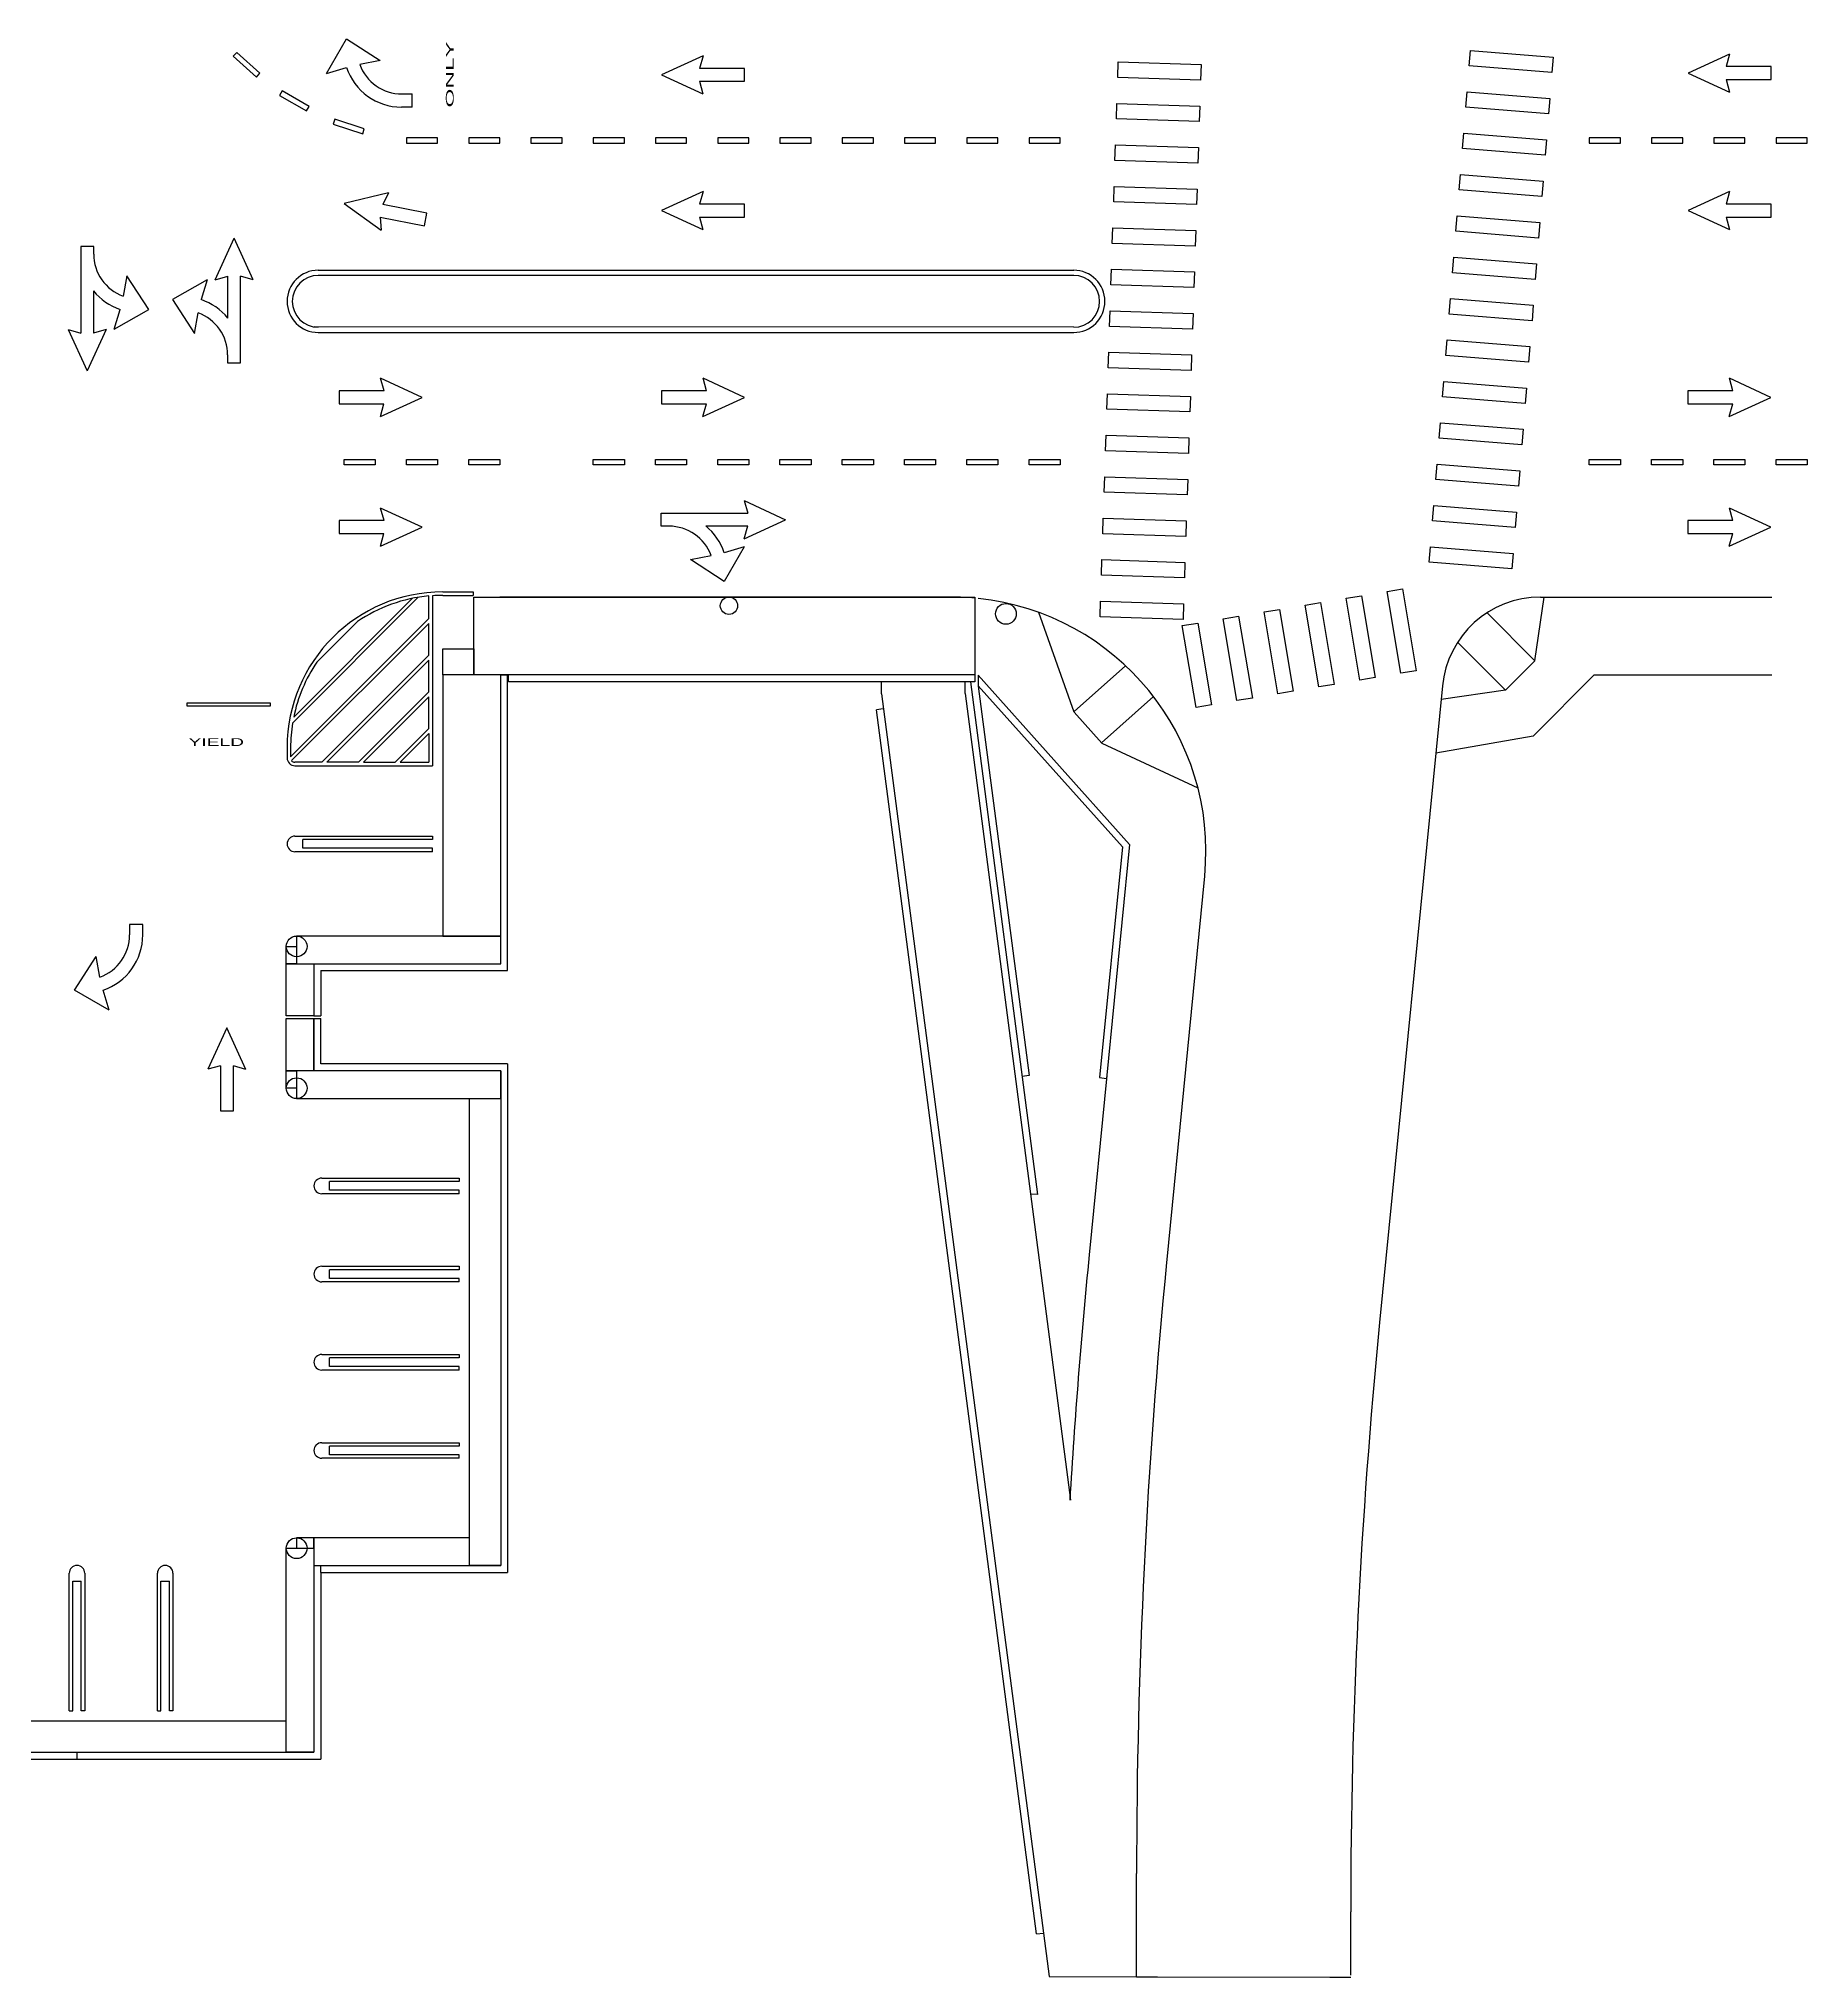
# Model space of a CAD drawing. Header units: inches. Extents: x -24 to 5079, y -276 to 4275.
# Drawn here: x 3034 to 5079, y -276 to 1966 of the extents above; entities that cross this region are included whole.
import ezdxf

# ---------------------------------------------------------------- set-up
doc = ezdxf.new("R2010")
doc.units = ezdxf.units.IN
doc.header["$LTSCALE"] = 10
doc.header["$MEASUREMENT"] = 0
for name, color, linetype in [('A-FLOR', 3, 'CONTINUOUS'), ('A-SITE', 3, 'CONTINUOUS'), ('A-WALL', 5, 'CONTINUOUS')]:
    doc.layers.add(name, color=color, linetype=linetype)
doc.styles.add('WDI-04', font='WDI-04.shx', dxfattribs={"width": 0.9})

msp = doc.modelspace()

# ---------------------------------------------------------------- linework, layer by layer
at = {"layer": 'A-FLOR'}
for p, q in [((3366.7, 1925.7, 0.5), (3389.7, 1965.7, 0.5)), ((3389.7, 1965.7, 0.5), (3428.7, 1940.5, 0.5)), ((4688.1, 1934.3, 0.5), (4689.6, 1952.3, 0.5)), ((4689.6, 1952.3, 0.5), (4785.2, 1944.6, 0.5)), ((3262.7, 1950, 0.5), (3258.6, 1945.5, 0.5)), ((3258.6, 1945.5, 0.5), (3285.4, 1921.4, 0.5)), ((3289.4, 1925.9, 0.5), (3262.7, 1950, 0.5)), ((3366.7, 1925.7, 0.5), (3389.7, 1932.6, 0.5)), ((3428.7, 1940.5, 0.5), (3404.9, 1935.9, 0.5)), ((3802, 1946, 0.5), (3754, 1924, 0.5)), ((3802, 1946, 0.5), (3798, 1931.5, 0.5)), ((3849.9, 1931.5, 0.5), (3798, 1931.5, 0.5)), ((3849.9, 1916.5, 0.5), (3849.9, 1931.5, 0.5)), ((4281.6, 1921, 0.5), (4282.1, 1939, 0.5)), ((4282.1, 1939, 0.5), (4378.1, 1935.8, 0.5)), ((4378.1, 1935.8, 0.5), (4377.5, 1917.9, 0.5)), ((4783.8, 1926.6, 0.5), (4688.1, 1934.3, 0.5)), ((4785.2, 1944.6, 0.5), (4783.8, 1926.6, 0.5)), ((4989.2, 1948, 0.5), (4941.2, 1926, 0.5)), ((4989.2, 1948, 0.5), (4985.2, 1933.5, 0.5)), ((5037.2, 1933.5, 0.5), (4985.2, 1933.5, 0.5)), ((5037.2, 1918.5, 0.5), (5037.2, 1933.5, 0.5)), ((3285.4, 1921.4, 0.5), (3289.4, 1925.9, 0.5)), ((3754, 1924, 0.5), (3801.9, 1902, 0.5)), ((3797.9, 1916.5, 0.5), (3801.9, 1902, 0.5)), ((3797.9, 1916.5, 0.5), (3849.9, 1916.5, 0.5)), ((4377.5, 1917.9, 0.5), (4281.6, 1921, 0.5)), ((4941.2, 1926, 0.5), (4989.1, 1904, 0.5)), ((4985.1, 1918.5, 0.5), (4989.1, 1904, 0.5)), ((4985.1, 1918.5, 0.5), (5037.2, 1918.5, 0.5)), ((3315.3, 1905.4, 0.5), (3312.3, 1900.2, 0.5)), ((3312.3, 1900.2, 0.5), (3343.4, 1882.2, 0.5)), ((3346.4, 1887.4, 0.5), (3315.3, 1905.4, 0.5)), ((3343.4, 1882.2, 0.5), (3346.4, 1887.4, 0.5)), ((3465.7, 1886.7, 0.5), (3453.3, 1886.7, 0.5)), ((3453.7, 1901.9, 0.5), (3465.7, 1901.9, 0.5)), ((3465.7, 1886.7, 0.5), (3465.7, 1901.9, 0.5)), ((4280, 1873, 0.5), (4280.6, 1891, 0.5)), ((4280.6, 1891, 0.5), (4376.5, 1887.9, 0.5)), ((4376.5, 1887.9, 0.5), (4375.9, 1869.9, 0.5)), ((4684.3, 1886.5, 0.5), (4685.7, 1904.4, 0.5)), ((4779.9, 1878.8, 0.5), (4684.3, 1886.5, 0.5)), ((4685.7, 1904.4, 0.5), (4781.4, 1896.7, 0.5)), ((4781.4, 1896.7, 0.5), (4779.9, 1878.8, 0.5)), ((3376, 1872.8, 0.5), (3374.1, 1867, 0.5)), ((3374.1, 1867, 0.5), (3408.4, 1855.9, 0.5)), ((3410.2, 1861.6, 0.5), (3376, 1872.8, 0.5)), ((3408.4, 1855.9, 0.5), (3410.2, 1861.6, 0.5)), ((4375.9, 1869.9, 0.5), (4280, 1873, 0.5)), ((3495, 1851, 0.5), (3459, 1851, 0.5)), ((3459, 1851, 0.5), (3459, 1845, 0.5)), ((3459, 1845, 0.5), (3495, 1845, 0.5)), ((3495, 1845, 0.5), (3495, 1851, 0.5)), ((3567, 1851, 0.5), (3531, 1851, 0.5)), ((3531, 1851, 0.5), (3531, 1845, 0.5)), ((3531, 1845, 0.5), (3567, 1845, 0.5)), ((3567, 1845, 0.5), (3567, 1851, 0.5)), ((3639, 1851, 0.5), (3603, 1851, 0.5)), ((3603, 1851, 0.5), (3603, 1845, 0.5)), ((3603, 1845, 0.5), (3639, 1845, 0.5)), ((3639, 1845, 0.5), (3639, 1851, 0.5)), ((3711, 1851, 0.5), (3675, 1851, 0.5)), ((3675, 1851, 0.5), (3675, 1845, 0.5)), ((3675, 1845, 0.5), (3711, 1845, 0.5)), ((3711, 1845, 0.5), (3711, 1851, 0.5)), ((3783, 1851, 0.5), (3747, 1851, 0.5)), ((3747, 1851, 0.5), (3747, 1845, 0.5)), ((3747, 1845, 0.5), (3783, 1845, 0.5)), ((3783, 1845, 0.5), (3783, 1851, 0.5)), ((3855, 1851, 0.5), (3819, 1851, 0.5)), ((3819, 1851, 0.5), (3819, 1845, 0.5)), ((3819, 1845, 0.5), (3855, 1845, 0.5)), ((3855, 1845, 0.5), (3855, 1851, 0.5)), ((3927, 1851, 0.5), (3891, 1851, 0.5)), ((3891, 1851, 0.5), (3891, 1845, 0.5)), ((3891, 1845, 0.5), (3927, 1845, 0.5)), ((3927, 1845, 0.5), (3927, 1851, 0.5)), ((3999, 1851, 0.5), (3963, 1851, 0.5)), ((3963, 1851, 0.5), (3963, 1845, 0.5)), ((3963, 1845, 0.5), (3999, 1845, 0.5)), ((3999, 1845, 0.5), (3999, 1851, 0.5)), ((4071, 1851, 0.5), (4035, 1851, 0.5)), ((4035, 1851, 0.5), (4035, 1845, 0.5)), ((4035, 1845, 0.5), (4071, 1845, 0.5)), ((4071, 1845, 0.5), (4071, 1851, 0.5)), ((4143, 1851, 0.5), (4107, 1851, 0.5)), ((4107, 1851, 0.5), (4107, 1845, 0.5)), ((4107, 1845, 0.5), (4143, 1845, 0.5)), ((4143, 1845, 0.5), (4143, 1851, 0.5)), ((4215, 1851, 0.5), (4179, 1851, 0.5)), ((4179, 1851, 0.5), (4179, 1845, 0.5)), ((4179, 1845, 0.5), (4215, 1845, 0.5)), ((4215, 1845, 0.5), (4215, 1851, 0.5)), ((4278.4, 1825, 0.5), (4279, 1843, 0.5)), ((4279, 1843, 0.5), (4375, 1839.9, 0.5)), ((4375, 1839.9, 0.5), (4374.4, 1821.9, 0.5)), ((4680.4, 1838.6, 0.5), (4681.8, 1856.6, 0.5)), ((4776.1, 1830.9, 0.5), (4680.4, 1838.6, 0.5)), ((4681.8, 1856.6, 0.5), (4777.5, 1848.9, 0.5)), ((4777.5, 1848.9, 0.5), (4776.1, 1830.9, 0.5)), ((4863, 1851, 0.5), (4827, 1851, 0.5)), ((4827, 1851, 0.5), (4827, 1845, 0.5)), ((4827, 1845, 0.5), (4863, 1845, 0.5)), ((4863, 1845, 0.5), (4863, 1851, 0.5)), ((4935, 1851, 0.5), (4899, 1851, 0.5)), ((4899, 1851, 0.5), (4899, 1845, 0.5)), ((4899, 1845, 0.5), (4935, 1845, 0.5)), ((4935, 1845, 0.5), (4935, 1851, 0.5)), ((5007, 1851, 0.5), (4971, 1851, 0.5)), ((4971, 1851, 0.5), (4971, 1845, 0.5)), ((4971, 1845, 0.5), (5007, 1845, 0.5)), ((5007, 1845, 0.5), (5007, 1851, 0.5)), ((5079, 1851, 0.5), (5043, 1851, 0.5)), ((5043, 1851, 0.5), (5043, 1845, 0.5)), ((5043, 1845, 0.5), (5079, 1845, 0.5)), ((5079, 1845, 0.5), (5079, 1851, 0.5)), ((4374.4, 1821.9, 0.5), (4278.4, 1825, 0.5)), ((4276.9, 1777.1, 0.5), (4277.5, 1795, 0.5)), ((4277.5, 1795, 0.5), (4373.4, 1791.9, 0.5)), ((4676.5, 1790.8, 0.5), (4678, 1808.7, 0.5)), ((4678, 1808.7, 0.5), (4773.7, 1801, 0.5)), ((4773.7, 1801, 0.5), (4772.2, 1783.1, 0.5)), ((3438.4, 1787.5, 0.5), (3387, 1775.2, 0.5)), ((3387, 1775.2, 0.5), (3429.8, 1744.4, 0.5)), ((3438.4, 1787.5, 0.5), (3431.7, 1774, 0.5)), ((3482.6, 1764, 0.5), (3431.7, 1774, 0.5)), ((3802, 1789, 0.5), (3754, 1767, 0.5)), ((3802, 1789, 0.5), (3798, 1774.5, 0.5)), ((3849.9, 1774.5, 0.5), (3798, 1774.5, 0.5)), ((3849.9, 1759.5, 0.5), (3849.9, 1774.5, 0.5)), ((4372.8, 1773.9, 0.5), (4276.9, 1777.1, 0.5)), ((4373.4, 1791.9, 0.5), (4372.8, 1773.9, 0.5)), ((4772.2, 1783.1, 0.5), (4676.5, 1790.8, 0.5)), ((4989.2, 1789, 0.5), (4941.2, 1767, 0.5)), ((4989.2, 1789, 0.5), (4985.2, 1774.5, 0.5)), ((5037.2, 1774.5, 0.5), (4985.2, 1774.5, 0.5)), ((5037.2, 1759.5, 0.5), (5037.2, 1774.5, 0.5)), ((3428.6, 1759.4, 0.5), (3429.8, 1744.4, 0.5)), ((3428.6, 1759.4, 0.5), (3479.7, 1749.3, 0.5)), ((3479.7, 1749.3, 0.5), (3482.6, 1764, 0.5)), ((3754, 1767, 0.5), (3801.9, 1745, 0.5)), ((3797.9, 1759.5, 0.5), (3801.9, 1745, 0.5)), ((3797.9, 1759.5, 0.5), (3849.9, 1759.5, 0.5)), ((4672.7, 1743, 0.5), (4674.1, 1760.9, 0.5)), ((4674.1, 1760.9, 0.5), (4769.8, 1753.2, 0.5)), ((4769.8, 1753.2, 0.5), (4768.4, 1735.2, 0.5)), ((4941.2, 1767, 0.5), (4989.1, 1745, 0.5)), ((4985.1, 1759.5, 0.5), (4989.1, 1745, 0.5)), ((4985.1, 1759.5, 0.5), (5037.2, 1759.5, 0.5)), ((3237.7, 1687, 0.5), (3259.7, 1735, 0.5)), ((3281.7, 1687, 0.5), (3259.7, 1735, 0.5)), ((4275.3, 1729.1, 0.5), (4275.9, 1747.1, 0.5)), ((4371.3, 1726, 0.5), (4275.3, 1729.1, 0.5)), ((4275.9, 1747.1, 0.5), (4371.8, 1743.9, 0.5)), ((4371.8, 1743.9, 0.5), (4371.3, 1726, 0.5)), ((4768.4, 1735.2, 0.5), (4672.7, 1743, 0.5)), ((3097.3, 1725.6, 0.5), (3082.3, 1725.6, 0.5)), ((3082.3, 1725.6, 0.5), (3082.3, 1625.4, 0.5)), ((3097.3, 1716.7, 0.5), (3097.3, 1725.6, 0.5)), ((4668.8, 1695.1, 0.5), (4670.3, 1713.1, 0.5)), ((4670.3, 1713.1, 0.5), (4766, 1705.3, 0.5)), ((4766, 1705.3, 0.5), (4764.5, 1687.4, 0.5)), ((3135.8, 1691.7, 0.5), (3131.2, 1667.9, 0.5)), ((3161, 1652.7, 0.5), (3135.8, 1691.7, 0.5)), ((3228.4, 1687, 0.5), (3188.4, 1664, 0.5)), ((3228.4, 1687, 0.5), (3221.5, 1664, 0.5)), ((3237.7, 1687, 0.5), (3252.4, 1691.3, 0.5)), ((3252.4, 1642.6, 0.5), (3252.4, 1691.3, 0.5)), ((3267.2, 1591, 0.5), (3267.2, 1691.2, 0.5)), ((3281.7, 1687, 0.5), (3267.2, 1691.2, 0.5)), ((3357, 1698, 0.5), (4230.7, 1698, 0.5)), ((4230.7, 1692, 0.5), (3357, 1692, 0.5)), ((4273.7, 1681.1, 0.5), (4274.3, 1699.1, 0.5)), ((4274.3, 1699.1, 0.5), (4370.3, 1696, 0.5)), ((4370.3, 1696, 0.5), (4369.7, 1678, 0.5)), ((4764.5, 1687.4, 0.5), (4668.8, 1695.1, 0.5)), ((3097, 1674.1, 0.5), (3097, 1625.4, 0.5)), ((3188.4, 1664, 0.5), (3213.7, 1625, 0.5)), ((4369.7, 1678, 0.5), (4273.7, 1681.1, 0.5)), ((4665, 1647.3, 0.5), (4666.4, 1665.2, 0.5)), ((4666.4, 1665.2, 0.5), (4762.1, 1657.5, 0.5)), ((3121, 1629.7, 0.5), (3127.9, 1652.7, 0.5)), ((3121, 1629.7, 0.5), (3161, 1652.7, 0.5)), ((3213.7, 1625, 0.5), (3218.2, 1648.8, 0.5)), ((4272.2, 1633.1, 0.5), (4272.8, 1651.1, 0.5)), ((4272.8, 1651.1, 0.5), (4368.7, 1648, 0.5)), ((4368.7, 1648, 0.5), (4368.1, 1630, 0.5)), ((4760.7, 1639.6, 0.5), (4665, 1647.3, 0.5)), ((4762.1, 1657.5, 0.5), (4760.7, 1639.6, 0.5)), ((3067.8, 1629.6, 0.5), (3089.8, 1581.6, 0.5)), ((3067.8, 1629.6, 0.5), (3082.3, 1625.4, 0.5)), ((3111.8, 1629.6, 0.5), (3089.8, 1581.6, 0.5)), ((3111.8, 1629.6, 0.5), (3097, 1625.4, 0.5)), ((4230.7, 1632, 0.5), (3352.3, 1632.4, 0.5)), ((3357, 1626, 0.5), (4230.7, 1626, 0.5)), ((4368.1, 1630, 0.5), (4272.2, 1633.1, 0.5)), ((4661.1, 1599.4, 0.5), (4662.6, 1617.4, 0.5)), ((4662.6, 1617.4, 0.5), (4758.2, 1609.7, 0.5)), ((3252.2, 1600, 0.5), (3252.2, 1591, 0.5)), ((4270.6, 1585.2, 0.5), (4271.2, 1603.1, 0.5)), ((4271.2, 1603.1, 0.5), (4367.1, 1600, 0.5)), ((4367.1, 1600, 0.5), (4366.6, 1582, 0.5)), ((4756.8, 1591.7, 0.5), (4661.1, 1599.4, 0.5)), ((4758.2, 1609.7, 0.5), (4756.8, 1591.7, 0.5)), ((3252.2, 1591, 0.5), (3267.2, 1591, 0.5)), ((3477, 1551, 0.5), (3429.1, 1573, 0.5)), ((3433.1, 1558.5, 0.5), (3429.1, 1573, 0.5)), ((3849.9, 1551, 0.5), (3802, 1573, 0.5)), ((3806.1, 1558.5, 0.5), (3802, 1573, 0.5)), ((4366.6, 1582, 0.5), (4270.6, 1585.2, 0.5)), ((4657.2, 1551.6, 0.5), (4658.7, 1569.5, 0.5)), ((4658.7, 1569.5, 0.5), (4754.4, 1561.8, 0.5)), ((5036.9, 1551, 0.5), (4989, 1573, 0.5)), ((4993, 1558.5, 0.5), (4989, 1573, 0.5)), ((3433.1, 1558.5, 0.5), (3381.1, 1558.5, 0.5)), ((3381.1, 1558.5, 0.5), (3381.1, 1543.5, 0.5)), ((3429, 1529, 0.5), (3477, 1551, 0.5)), ((3806.1, 1558.5, 0.5), (3754, 1558.5, 0.5)), ((3754, 1558.5, 0.5), (3754, 1543.5, 0.5)), ((3801.9, 1529, 0.5), (3849.9, 1551, 0.5)), ((4269, 1537.2, 0.5), (4269.6, 1555.2, 0.5)), ((4269.6, 1555.2, 0.5), (4365.6, 1552, 0.5)), ((4365.6, 1552, 0.5), (4365, 1534.1, 0.5)), ((4752.9, 1543.9, 0.5), (4657.2, 1551.6, 0.5)), ((4754.4, 1561.8, 0.5), (4752.9, 1543.9, 0.5)), ((4993, 1558.5, 0.5), (4940.9, 1558.5, 0.5)), ((4940.9, 1558.5, 0.5), (4940.9, 1543.5, 0.5)), ((4988.9, 1529, 0.5), (5036.9, 1551, 0.5)), ((3381.1, 1543.5, 0.5), (3433, 1543.5, 0.5)), ((3429, 1529, 0.5), (3433, 1543.5, 0.5)), ((3754, 1543.5, 0.5), (3805.9, 1543.5, 0.5)), ((3801.9, 1529, 0.5), (3805.9, 1543.5, 0.5)), ((4365, 1534.1, 0.5), (4269, 1537.2, 0.5)), ((4940.9, 1543.5, 0.5), (4992.9, 1543.5, 0.5)), ((4988.9, 1529, 0.5), (4992.9, 1543.5, 0.5)), ((4267.5, 1489.2, 0.5), (4268.1, 1507.2, 0.5)), ((4268.1, 1507.2, 0.5), (4364, 1504.1, 0.5)), ((4364, 1504.1, 0.5), (4363.4, 1486.1, 0.5)), ((4653.4, 1503.7, 0.5), (4654.8, 1521.7, 0.5)), ((4749.1, 1496, 0.5), (4653.4, 1503.7, 0.5)), ((4654.8, 1521.7, 0.5), (4750.5, 1514, 0.5)), ((4750.5, 1514, 0.5), (4749.1, 1496, 0.5)), ((4363.4, 1486.1, 0.5), (4267.5, 1489.2, 0.5)), ((3387, 1479, 0.5), (3423, 1479, 0.5)), ((3387, 1473, 0.5), (3387, 1479, 0.5)), ((3423, 1473, 0.5), (3387, 1473, 0.5)), ((3423, 1479, 0.5), (3423, 1473, 0.5)), ((3459, 1479, 0.5), (3495, 1479, 0.5)), ((3459, 1473, 0.5), (3459, 1479, 0.5)), ((3495, 1473, 0.5), (3459, 1473, 0.5)), ((3495, 1479, 0.5), (3495, 1473, 0.5)), ((3531, 1479, 0.5), (3567, 1479, 0.5)), ((3531, 1473, 0.5), (3531, 1479, 0.5)), ((3567, 1473, 0.5), (3531, 1473, 0.5)), ((3567, 1479, 0.5), (3567, 1473, 0.5)), ((3675, 1479, 0.5), (3711, 1479, 0.5)), ((3675, 1473, 0.5), (3675, 1479, 0.5)), ((3711, 1473, 0.5), (3675, 1473, 0.5)), ((3711, 1479, 0.5), (3711, 1473, 0.5)), ((3747, 1479, 0.5), (3783, 1479, 0.5)), ((3747, 1473, 0.5), (3747, 1479, 0.5)), ((3783, 1473, 0.5), (3747, 1473, 0.5)), ((3783, 1479, 0.5), (3783, 1473, 0.5)), ((3819, 1479, 0.5), (3855, 1479, 0.5)), ((3819, 1473, 0.5), (3819, 1479, 0.5)), ((3855, 1473, 0.5), (3819, 1473, 0.5)), ((3855, 1479, 0.5), (3855, 1473, 0.5)), ((3891, 1479, 0.5), (3927, 1479, 0.5)), ((3891, 1473, 0.5), (3891, 1479, 0.5)), ((3927, 1473, 0.5), (3891, 1473, 0.5)), ((3927, 1479, 0.5), (3927, 1473, 0.5)), ((3963, 1479, 0.5), (3999, 1479, 0.5)), ((3963, 1473, 0.5), (3963, 1479, 0.5)), ((3999, 1473, 0.5), (3963, 1473, 0.5)), ((3999, 1479, 0.5), (3999, 1473, 0.5)), ((4035, 1479, 0.5), (4071, 1479, 0.5)), ((4035, 1473, 0.5), (4035, 1479, 0.5)), ((4071, 1473, 0.5), (4035, 1473, 0.5)), ((4071, 1479, 0.5), (4071, 1473, 0.5)), ((4107, 1479, 0.5), (4143, 1479, 0.5)), ((4107, 1473, 0.5), (4107, 1479, 0.5)), ((4143, 1473, 0.5), (4107, 1473, 0.5)), ((4143, 1479, 0.5), (4143, 1473, 0.5)), ((4179, 1479, 0.5), (4215, 1479, 0.5)), ((4179, 1473, 0.5), (4179, 1479, 0.5)), ((4215, 1473, 0.5), (4179, 1473, 0.5)), ((4215, 1479, 0.5), (4215, 1473, 0.5)), ((4265.9, 1441.2, 0.5), (4266.5, 1459.2, 0.5)), ((4266.5, 1459.2, 0.5), (4362.5, 1456.1, 0.5)), ((4649.5, 1455.9, 0.5), (4651, 1473.8, 0.5)), ((4651, 1473.8, 0.5), (4746.7, 1466.1, 0.5)), ((4746.7, 1466.1, 0.5), (4745.2, 1448.2, 0.5)), ((4827, 1479, 0.5), (4863, 1479, 0.5)), ((4827, 1473, 0.5), (4827, 1479, 0.5)), ((4863, 1473, 0.5), (4827, 1473, 0.5)), ((4863, 1479, 0.5), (4863, 1473, 0.5)), ((4899, 1479, 0.5), (4935, 1479, 0.5)), ((4899, 1473, 0.5), (4899, 1479, 0.5)), ((4935, 1473, 0.5), (4899, 1473, 0.5)), ((4935, 1479, 0.5), (4935, 1473, 0.5)), ((4971, 1479, 0.5), (5007, 1479, 0.5)), ((4971, 1473, 0.5), (4971, 1479, 0.5)), ((5007, 1473, 0.5), (4971, 1473, 0.5)), ((5007, 1479, 0.5), (5007, 1473, 0.5)), ((5043, 1479, 0.5), (5079, 1479, 0.5)), ((5043, 1473, 0.5), (5043, 1479, 0.5)), ((5079, 1473, 0.5), (5043, 1473, 0.5)), ((5079, 1479, 0.5), (5079, 1473, 0.5)), ((4361.9, 1438.1, 0.5), (4265.9, 1441.2, 0.5)), ((4362.5, 1456.1, 0.5), (4361.9, 1438.1, 0.5)), ((4745.2, 1448.2, 0.5), (4649.5, 1455.9, 0.5)), ((3477, 1401, 0.5), (3429.1, 1423, 0.5)), ((3433.1, 1408.5, 0.5), (3429.1, 1423, 0.5)), ((3753.5, 1402, 0.5), (3753.5, 1417, 0.5)), ((3753.5, 1417, 0.5), (3853.7, 1417, 0.5)), ((3849.5, 1431.5, 0.5), (3897.5, 1409.5, 0.5)), ((3849.5, 1431.5, 0.5), (3853.7, 1417, 0.5)), ((4645.7, 1408, 0.5), (4647.1, 1426, 0.5)), ((4647.1, 1426, 0.5), (4742.8, 1418.3, 0.5)), ((4742.8, 1418.3, 0.5), (4741.4, 1400.3, 0.5)), ((5036.9, 1401, 0.5), (4989, 1423, 0.5)), ((4993, 1408.5, 0.5), (4989, 1423, 0.5)), ((3433.1, 1408.5, 0.5), (3381.1, 1408.5, 0.5)), ((3381.1, 1408.5, 0.5), (3381.1, 1393.5, 0.5)), ((3381.1, 1393.5, 0.5), (3433, 1393.5, 0.5)), ((3429, 1379, 0.5), (3477, 1401, 0.5)), ((3429, 1379, 0.5), (3433, 1393.5, 0.5)), ((3762.5, 1402, 0.5), (3753.5, 1402, 0.5)), ((3805.1, 1402.2, 0.5), (3853.8, 1402.2, 0.5)), ((3849.5, 1387.5, 0.5), (3897.5, 1409.5, 0.5)), ((3849.5, 1387.5, 0.5), (3853.8, 1402.2, 0.5)), ((4264.3, 1393.3, 0.5), (4264.9, 1411.3, 0.5)), ((4360.3, 1390.1, 0.5), (4264.3, 1393.3, 0.5)), ((4264.9, 1411.3, 0.5), (4360.9, 1408.1, 0.5)), ((4360.9, 1408.1, 0.5), (4360.3, 1390.1, 0.5)), ((4741.4, 1400.3, 0.5), (4645.7, 1408, 0.5)), ((4993, 1408.5, 0.5), (4940.9, 1408.5, 0.5)), ((4940.9, 1408.5, 0.5), (4940.9, 1393.5, 0.5)), ((4940.9, 1393.5, 0.5), (4992.9, 1393.5, 0.5)), ((4988.9, 1379, 0.5), (5036.9, 1401, 0.5)), ((4988.9, 1379, 0.5), (4992.9, 1393.5, 0.5)), ((3787.5, 1363.5, 0.5), (3811.3, 1368, 0.5)), ((3849.5, 1378.2, 0.5), (3826.5, 1371.3, 0.5)), ((3849.5, 1378.2, 0.5), (3826.5, 1338.2, 0.5)), ((4641.8, 1360.2, 0.5), (4643.3, 1378.1, 0.5)), ((4643.3, 1378.1, 0.5), (4739, 1370.4, 0.5)), ((4739, 1370.4, 0.5), (4737.5, 1352.5, 0.5)), ((3826.5, 1338.2, 0.5), (3787.5, 1363.5, 0.5)), ((4262.8, 1345.3, 0.5), (4263.4, 1363.3, 0.5)), ((4358.7, 1342.2, 0.5), (4262.8, 1345.3, 0.5)), ((4263.4, 1363.3, 0.5), (4359.3, 1360.1, 0.5)), ((4359.3, 1360.1, 0.5), (4358.7, 1342.2, 0.5)), ((4737.5, 1352.5, 0.5), (4641.8, 1360.2, 0.5)), ((3501, 1326, 0.5), (3536.2, 1326, 0.5)), ((3536.2, 1326, 0.5), (3536.2, 1322, 0.5)), ((4593.1, 1326.5, 0.5), (4610.8, 1329.5, 0.5)), ((4608.9, 1231.9, 0.5), (4593.1, 1326.5, 0.5)), ((4610.8, 1329.5, 0.5), (4626.6, 1234.8, 0.5)), ((3327.3, 1174.3, 0.5), (3472.7, 1319.7, 0.5)), ((3328.6, 1181.2, 0.5), (3465.8, 1318.4, 0.5)), ((3485, 1295.2, 0.5), (3485, 1321.3, 0.5)), ((3489, 1321.6, 0.5), (3489, 1125, 0.5)), ((3501, 1322, 0.5), (3536.2, 1322, 0.5)), ((3537, 1230, 0.5), (3537, 1320, 0.5)), ((3537, 1320, 0.5), (4116.3, 1320, 0.5)), ((4116.3, 1320, 0.5), (4116.3, 1230, 0.5)), ((4261.2, 1297.3, 0.5), (4261.8, 1315.3, 0.5)), ((4261.8, 1315.3, 0.5), (4357.8, 1312.2, 0.5)), ((4357.8, 1312.2, 0.5), (4357.2, 1294.2, 0.5)), ((4451, 1302.8, 0.5), (4468.8, 1305.8, 0.5)), ((4466.8, 1208.1, 0.5), (4451, 1302.8, 0.5)), ((4468.8, 1305.8, 0.5), (4484.6, 1211.1, 0.5)), ((4498.4, 1310.7, 0.5), (4516.1, 1313.7, 0.5)), ((4514.2, 1216, 0.5), (4498.4, 1310.7, 0.5)), ((4516.1, 1313.7, 0.5), (4531.9, 1219, 0.5)), ((4545.7, 1318.6, 0.5), (4563.5, 1321.6, 0.5)), ((4561.5, 1223.9, 0.5), (4545.7, 1318.6, 0.5)), ((4563.5, 1321.6, 0.5), (4579.3, 1226.9, 0.5)), ((3485, 1295.2, 0.5), (3325, 1135.2, 0.5)), ((3485, 1289.6, 0.5), (3326.2, 1130.8, 0.5)), ((3402.2, 1291.7, 0.5), (3355.3, 1244.8, 0.5)), ((3485, 1252.8, 0.5), (3485, 1289.6, 0.5)), ((4357.2, 1294.2, 0.5), (4261.2, 1297.3, 0.5)), ((4356.3, 1287, 0.5), (4374.1, 1290, 0.5)), ((4372.2, 1192.3, 0.5), (4356.3, 1287, 0.5)), ((4374.1, 1290, 0.5), (4389.9, 1195.3, 0.5)), ((4403.7, 1294.9, 0.5), (4421.4, 1297.9, 0.5)), ((4419.5, 1200.2, 0.5), (4403.7, 1294.9, 0.5)), ((4421.4, 1297.9, 0.5), (4437.3, 1203.2, 0.5)), ((3501, 1260, 0.5), (3537, 1260, 0.5)), ((3501, 1230, 0.5), (3501, 1260, 0.5)), ((3537, 1260, 0.5), (3537, 1230, 0.5)), ((3361.2, 1129, 0.5), (3485, 1252.8, 0.5)), ((3366.8, 1129, 0.5), (3485, 1247.2, 0.5)), ((3485, 1210.4, 0.5), (3485, 1247.2, 0.5)), ((4626.6, 1234.8, 0.5), (4608.9, 1231.9, 0.5)), ((3568, 1230, 0.5), (3501, 1230, 0.5)), ((3501, 1230, 0.5), (3501, 928, 0.5)), ((3537, 1230, 0.5), (3501, 1230, 0.5)), ((4116.3, 1230, 0.5), (3537, 1230, 0.5)), ((3568, 928, 0.5), (3568, 1230, 0.5)), ((4484.6, 1211.1, 0.5), (4466.8, 1208.1, 0.5)), ((4531.9, 1219, 0.5), (4514.2, 1216, 0.5)), ((4579.3, 1226.9, 0.5), (4561.5, 1223.9, 0.5)), ((3205.4, 1193.8, 0.5), (3205.4, 1197.8, 0.5)), ((3205.4, 1197.8, 0.5), (3301.4, 1197.8, 0.5)), ((3301.4, 1193.8, 0.5), (3205.4, 1193.8, 0.5)), ((3301.4, 1197.8, 0.5), (3301.4, 1193.8, 0.5)), ((3485, 1210.4, 0.5), (3403.6, 1129, 0.5)), ((3485, 1204.7, 0.5), (3409.3, 1129, 0.5)), ((3485, 1168, 0.5), (3485, 1204.7, 0.5)), ((4389.9, 1195.3, 0.5), (4372.2, 1192.3, 0.5)), ((4437.3, 1203.2, 0.5), (4419.5, 1200.2, 0.5)), ((3446, 1129, 0.5), (3485, 1168, 0.5)), ((3321, 1146, 0.5), (3321, 1134, 0.5)), ((3325, 1146, 0.5), (3325, 1135.2, 0.5)), ((3451.7, 1129, 0.5), (3485, 1162.3, 0.5)), ((3485, 1162.3, 0.5), (3485, 1129, 0.5)), ((3361.2, 1129, 0.5), (3330, 1129, 0.5)), ((3330, 1125, 0.5), (3489, 1125, 0.5)), ((3403.6, 1129, 0.5), (3366.8, 1129, 0.5)), ((3409.3, 1129, 0.5), (3446, 1129, 0.5)), ((3451.7, 1129, 0.5), (3485, 1129, 0.5)), ((3330, 1043.5, 0.5), (3489, 1043.5, 0.5)), ((3489, 1039.5, 0.5), (3339, 1039.5, 0.5)), ((3339, 1029.5, 0.5), (3339, 1039.5, 0.5)), ((3489, 1043.5, 0.5), (3489, 1039.5, 0.5)), ((3489, 1025.5, 0.5), (3330, 1025.5, 0.5)), ((3489, 1029.5, 0.5), (3339, 1029.5, 0.5)), ((3489, 1025.5, 0.5), (3489, 1029.5, 0.5)), ((3138.8, 941.4, 0.5), (3138.8, 929.4, 0.5)), ((3154, 941.4, 0.5), (3138.8, 941.4, 0.5)), ((3154, 929.2, 0.5), (3154, 941.4, 0.5)), ((3568, 928, 0.5), (3332, 928, 0.5)), ((3332, 928, 0.5), (3332, 896, 0.5)), ((3501, 928, 0.5), (3568, 928, 0.5)), ((3568, 896, 0.5), (3568, 928, 0.5)), ((3075, 865.4, 0.5), (3100.2, 904.4, 0.5)), ((3104.5, 880.5, 0.5), (3100.2, 904.4, 0.5)), ((3320, 916, 0.5), (3332, 916, 0.5)), ((3320, 896, 0.5), (3320, 916, 0.5)), ((3332, 916, 0.5), (3332, 896, 0.5)), ((3332, 896, 0.5), (3320, 896, 0.5)), ((3320, 896, 0.5), (3352, 896, 0.5)), ((3320, 835.5, 0.5), (3320, 896, 0.5)), ((3332, 896, 0.5), (3568, 896, 0.5)), ((3352, 896, 0.5), (3352, 835.5, 0.5)), ((3115, 842.4, 0.5), (3075, 865.4, 0.5)), ((3115, 842.4, 0.5), (3108.1, 865.4, 0.5)), ((3352, 835.5, 0.5), (3320, 835.5, 0.5)), ((3320, 832.5, 0.5), (3352, 832.5, 0.5)), ((3320, 772, 0.5), (3320, 832.5, 0.5)), ((3352, 832.5, 0.5), (3352, 772, 0.5)), ((3251.3, 821.8, 0.5), (3229.3, 773.9, 0.5)), ((3273.3, 773.8, 0.5), (3251.3, 821.8, 0.5)), ((3243.8, 777.9, 0.5), (3229.3, 773.9, 0.5)), ((3243.8, 777.9, 0.5), (3243.8, 725.8, 0.5)), ((3273.3, 773.8, 0.5), (3258.8, 777.8, 0.5)), ((3258.8, 725.8, 0.5), (3258.8, 777.8, 0.5)), ((3352, 772, 0.5), (3320, 772, 0.5)), ((3320, 752, 0.5), (3320, 772, 0.5)), ((3320, 772, 0.5), (3332, 772, 0.5)), ((3568, 772, 0.5), (3332, 772, 0.5)), ((3332, 772, 0.5), (3332, 740, 0.5)), ((3332, 772, 0.5), (3332, 752, 0.5)), ((3568, 740, 0.5), (3568, 772, 0.5)), ((3332, 752, 0.5), (3320, 752, 0.5)), ((3332, 740, 0.5), (3568, 740, 0.5)), ((3532, 740, 0.5), (3568, 740, 0.5)), ((3532, 200, 0.5), (3532, 740, 0.5)), ((3568, 740, 0.5), (3568, 200, 0.5)), ((3243.8, 725.8, 0.5), (3258.8, 725.8, 0.5)), ((3361, 648, 0.5), (3520, 648, 0.5)), ((3520, 630, 0.5), (3361, 630, 0.5)), ((3520, 644, 0.5), (3370, 644, 0.5)), ((3370, 634, 0.5), (3370, 644, 0.5)), ((3520, 634, 0.5), (3370, 634, 0.5)), ((3520, 648, 0.5), (3520, 644, 0.5)), ((3520, 630, 0.5), (3520, 634, 0.5)), ((3361, 546, 0.5), (3520, 546, 0.5)), ((3520, 542, 0.5), (3370, 542, 0.5)), ((3370, 532, 0.5), (3370, 542, 0.5)), ((3520, 546, 0.5), (3520, 542, 0.5)), ((3520, 528, 0.5), (3361, 528, 0.5)), ((3520, 532, 0.5), (3370, 532, 0.5)), ((3520, 528, 0.5), (3520, 532, 0.5)), ((3361, 444, 0.5), (3520, 444, 0.5)), ((3520, 426, 0.5), (3361, 426, 0.5)), ((3520, 440, 0.5), (3370, 440, 0.5)), ((3370, 430, 0.5), (3370, 440, 0.5)), ((3520, 430, 0.5), (3370, 430, 0.5)), ((3520, 444, 0.5), (3520, 440, 0.5)), ((3520, 426, 0.5), (3520, 430, 0.5)), ((3361, 342, 0.5), (3520, 342, 0.5)), ((3520, 338, 0.5), (3370, 338, 0.5)), ((3370, 328, 0.5), (3370, 338, 0.5)), ((3520, 342, 0.5), (3520, 338, 0.5)), ((3520, 324, 0.5), (3361, 324, 0.5)), ((3520, 328, 0.5), (3370, 328, 0.5)), ((3520, 324, 0.5), (3520, 328, 0.5)), ((3352, 232, 0.5), (3332, 232, 0.5)), ((3332, 232, 0.5), (3332, 220, 0.5)), ((3532, 232, 0.5), (3352, 232, 0.5)), ((3352, 232, 0.5), (3352, 200, 0.5)), ((3352, 220, 0.5), (3352, 232, 0.5)), ((3532, 200, 0.5), (3532, 232, 0.5)), ((3320, 220, 0.5), (3352, 220, 0.5)), ((3320, -16, 0.5), (3320, 220, 0.5)), ((3332, 220, 0.5), (3352, 220, 0.5)), ((3352, 220, 0.5), (3352, -16, 0.5)), ((3069, 32, 0.5), (3069, 191, 0.5)), ((3073, 32, 0.5), (3073, 182, 0.5)), ((3073, 182, 0.5), (3083, 182, 0.5)), ((3083, 32, 0.5), (3083, 182, 0.5)), ((3087, 191, 0.5), (3087, 32, 0.5)), ((3171, 32, 0.5), (3171, 191, 0.5)), ((3175, 32, 0.5), (3175, 182, 0.5)), ((3175, 182, 0.5), (3185, 182, 0.5)), ((3185, 32, 0.5), (3185, 182, 0.5)), ((3189, 191, 0.5), (3189, 32, 0.5)), ((3352, 200, 0.5), (3532, 200, 0.5)), ((3568, 200, 0.5), (3532, 200, 0.5)), ((3069, 32, 0.5), (3073, 32, 0.5)), ((3087, 32, 0.5), (3083, 32, 0.5)), ((3171, 32, 0.5), (3175, 32, 0.5)), ((3189, 32, 0.5), (3185, 32, 0.5)), ((3320, 20, 0.5), (458, 20, 0.5)), ((3320, -16, 0.5), (3320, 20, 0.5)), ((458, -16, 0.5), (3320, -16, 0.5)), ((3352, -16, 0.5), (3320, -16, 0.5))]:
    msp.add_line(p, q, dxfattribs=at)
for centre in [(3332, 916, 0.5), (3332, 752, 0.5), (3332, 220, 0.5)]:
    msp.add_circle(centre, 12, dxfattribs=at)
for centre, radius, start, end in [((3453.3, 1953.7, 0.5), 67, 198.3509, 270), ((3453.7, 1953.9, 0.5), 52, 200.2781, 270.0343), ((3149.3, 1716.7, 0.5), 52, 179.9657, 249.7219), ((3357, 1662, 0.5), 36, 90, 270), ((3357, 1662, 0.5), 30, 90, 270), ((4230.7, 1662, 0.5), 36, 270, 90), ((4230.7, 1662, 0.5), 30, 270, 90), ((3149, 1716.3, 0.5), 67, 219.0934, 251.6491), ((3200.4, 1600.4, 0.5), 67, 39.0934, 71.6491), ((3200.2, 1600, 0.5), 52, 359.9657, 69.7219), ((3762.5, 1350, 0.5), 52, 20.2781, 90.0343), ((3762.9, 1350.2, 0.5), 67, 18.3509, 50.9066), ((3501, 1146, 0.5), 180, 90, 180), ((3501, 1146, 0.5), 176, 95.2159, 124.1354), ((3501, 1146, 0.5), 176, 90, 93.9096), ((3501, 1146, 0.5), 176, 145.8646, 168.4467), ((3501, 1146, 0.5), 176, 170.7378, 180), ((3330, 1134, 0.5), 9, 180, 270), ((3330, 1134, 0.5), 5, 220.3115, 270), ((3330, 1034.5, 0.5), 9, 90, 270), ((3086.8, 929.4, 0.5), 52, 289.8876, 360), ((3087, 929, 0.5), 67, 288.3509, 0.3043), ((3361, 639, 0.5), 9, 90, 270), ((3361, 537, 0.5), 9, 90, 270), ((3361, 435, 0.5), 9, 90, 270), ((3361, 333, 0.5), 9, 90, 270), ((3078, 191, 0.5), 9, 0, 180), ((3180, 191, 0.5), 9, 0, 180)]:
    msp.add_arc(centre, radius, start, end, dxfattribs=at)
at = {"layer": 'A-SITE'}
for p, q in [((4089.6, 1320, 0.5), (3567, 1320, 0.5)), ((4231.4, 1186.9, 0.5), (4190.2, 1302.2, 0.5)), ((4708.7, 1301.8, 0.5), (4764.1, 1246.3, 0.5)), ((4764.1, 1246.3, 0.5), (4774.8, 1319.9, 0.5)), ((4770.5, 1320, 0.5), (5038.1, 1320, 0.5)), ((4674.7, 1267.8, 0.5), (4730.2, 1212.4, 0.5)), ((4290.5, 1240.6, 0.5), (4231.2, 1187.5, 0.5)), ((4730.2, 1212.4, 0.5), (4764.1, 1246.3, 0.5)), ((4008.3, 1208.2, 0.5), (4008.3, 1222, 0.5)), ((4105.1, 1208.3, 0.5), (4105.1, 1222, 0.5)), ((4657, 1217.2, 0.5), (4584.5, 481.1, 0.5)), ((4730.2, 1212.4, 0.5), (4655.5, 1201.5, 0.5)), ((4761.9, 1159.2, 0.5), (4832.7, 1230, 0.5)), ((4832.7, 1230, 0.5), (5038.1, 1230, 0.5)), ((4008.3, 1208.2, 0.5), (4202.3, -275.4, 0.5)), ((4105.1, 1208.3, 0.5), (4227.1, 275.4, 0.5)), ((4322.8, 1205, 0.5), (4263, 1151.6, 0.5)), ((4231.4, 1186.9, 0.5), (4263.4, 1151.2, 0.5)), ((4263.4, 1151.2, 0.5), (4374.2, 1099.5, 0.5)), ((4761.9, 1159.2, 0.5), (4649.4, 1139.6, 0.5)), ((4382.1, 997.2, 0.5), (4338.1, 550.2, 0.5)), ((4269, 766.6, 0.5), (4248.5, 559.1, 0.5)), ((4303.4, -275.6, 0.5), (4303.4, -156.2, 0.5)), ((4551, -273.7, 0.5), (4551, -200.7, 0.5)), ((4202.3, -275.4, 0.5), (4303.4, -275.6, 0.5)), ((4303.4, -275.6, 0.5), (4327.4, -275.7, 0.5)), ((4327.4, -275.7, 0.5), (4527, -276.1, 0.5)), ((4527, -276.1, 0.5), (4551, -276.2, 0.5))]:
    msp.add_line(p, q, dxfattribs=at)
for centre, radius in [((3832, 1310, 0.5), 10), ((3832, 1310, 0.5), 10), ((4152.3, 1300.6, 0.5), 12), ((4152.3, 1300.6, 0.5), 12)]:
    msp.add_circle(centre, radius, dxfattribs=at)
for centre, radius, start, end in [((4089.6, 1026, 0.5), 294, 84.7893, 90), ((4089.6, 1026, 0.5), 294, 354.3737, 84.042), ((4770.5, 1206, 0.5), 114, 90, 174.3737), ((11509.4, -156.2, 0.5), 7296, 174.37373, 176.60824), ((11509.4, -156.2, 0.5), 7206, 174.37373, 180), ((11505, -200.7, 0.5), 6954, 174.37373, 180)]:
    msp.add_arc(centre, radius, start, end, dxfattribs=at)
at = {"layer": 'A-WALL'}
for p, q in [((3568, 1230, 0.5), (3576, 1230, 0.5)), ((3568, 896, 0.5), (3568, 1230, 0.5)), ((3576, 888, 0.5), (3576, 1230, 0.5)), ((3577, 1222, 0.5), (3577, 1230, 0.5)), ((4116.3, 1230, 0.5), (3577, 1230, 0.5)), ((4116.3, 1222, 0.5), (3577, 1222, 0.5)), ((4111.3, 1222, 0.5), (4188.9, 629.1, 0.5)), ((4116.3, 1230, 0.5), (4116.3, 1222, 0.5)), ((4120, 1217.1, 0.5), (4179, 766.5, 0.5)), ((4120.3, 1229.5, 0.5), (4120.3, 1217.5, 0.5)), ((4120.3, 1229.5, 0.5), (4295.3, 1034, 0.5)), ((4120.3, 1217.5, 0.5), (4287, 1031.3, 0.5)), ((4010.5, 1190.8, 0.5), (4002.6, 1189.7, 0.5)), ((4187.8, -226.2, 0.5), (4002.6, 1189.7, 0.5)), ((4295.3, 1034, 0.5), (4268.7, 763.4, 0.5)), ((4287, 1031.3, 0.5), (4260.7, 764.2, 0.5)), ((3352, 896, 0.5), (3352, 835.5, 0.5)), ((3352, 896, 0.5), (3568, 896, 0.5)), ((3360, 888, 0.5), (3360, 835.5, 0.5)), ((3360, 888, 0.5), (3576, 888, 0.5)), ((3352, 835.5, 0.5), (3360, 835.5, 0.5)), ((3352, 772, 0.5), (3352, 832.5, 0.5)), ((3352, 832.5, 0.5), (3360, 832.5, 0.5)), ((3360, 780, 0.5), (3360, 832.5, 0.5)), ((3568, 772, 0.5), (3352, 772, 0.5)), ((3576, 780, 0.5), (3360, 780, 0.5)), ((3568, 772, 0.5), (3568, 200, 0.5)), ((3576, 780, 0.5), (3576, 192, 0.5)), ((4179, 766.5, 0.5), (4171, 765.7, 0.5)), ((4260.7, 764.2, 0.5), (4268.7, 763.4, 0.5)), ((4188.9, 629.1, 0.5), (4180.2, 629.3, 0.5)), ((3352, 200, 0.5), (3352, -16, 0.5)), ((3352, 200, 0.5), (3568, 200, 0.5)), ((3360, 192, 0.5), (3360, 200, 0.5)), ((3360, 192, 0.5), (3360, -24, 0.5)), ((3360, 192, 0.5), (3576, 192, 0.5)), ((458, -16, 0.5), (3352, -16, 0.5)), ((3078, -24, 0.5), (3078, -16, 0.5)), ((450, -24, 0.5), (3360, -24, 0.5)), ((4187.8, -226.2, 0.5), (4195.7, -225.2, 0.5))]:
    msp.add_line(p, q, dxfattribs=at)

# ---------------------------------------------------------------- texts
at = {"layer": 'A-FLOR', "style": 'WDI-04', "width": 2.333333}
msp.add_text('ONLY', height=9, rotation=90, dxfattribs=at).set_placement((3513.6, 1886.2, 0.5))
at = {"layer": 'A-FLOR', "style": 'WDI-04', "width": 1.843333}
msp.add_text('YIELD', height=9, dxfattribs=at).set_placement((3207, 1147.8, 0.5))

doc.saveas('drawing.dxf')
